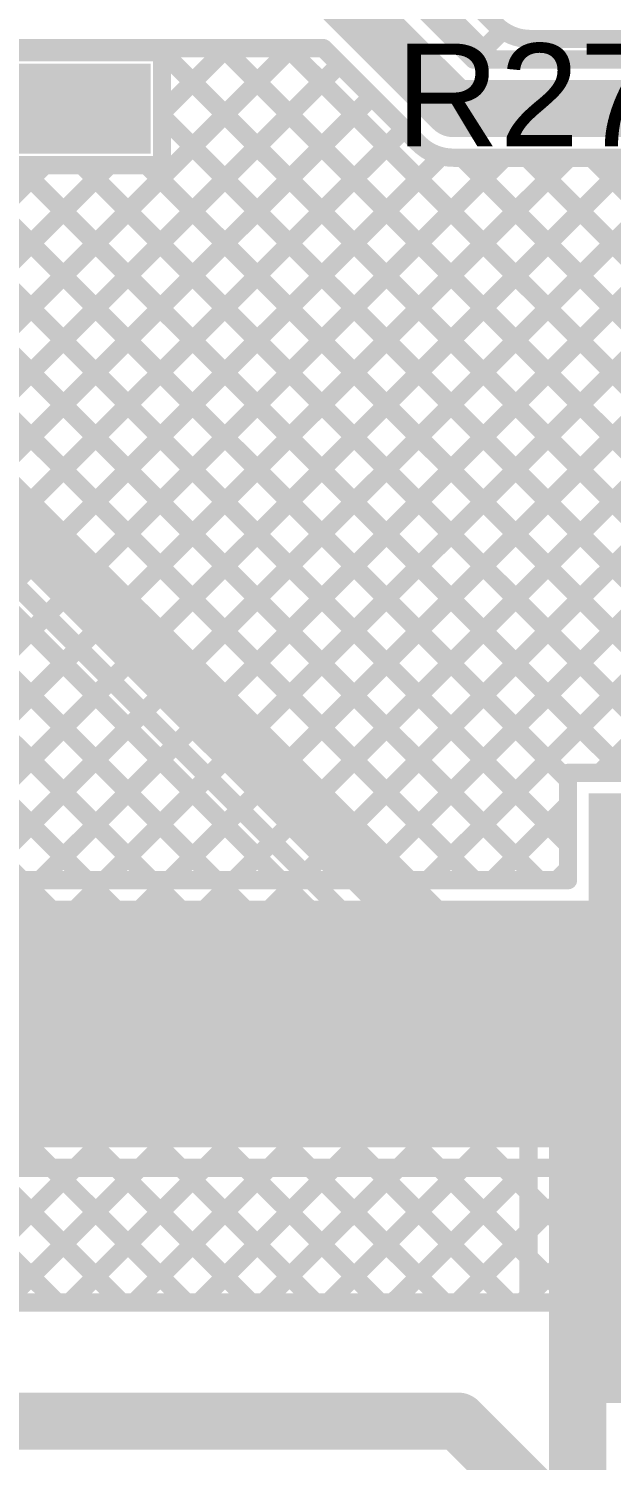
# Model space of a CAD drawing. Header units: millimetres. Extents: x -0.08 to 7.12, y -0.08 to 3.98.
# Drawn here: x 4.394 to 4.649, y 1.366 to 1.993 of the extents above; entities that cross this region are included whole.
import ezdxf

# ---------------------------------------------------------------- set-up
doc = ezdxf.new("R2010")
doc.units = ezdxf.units.MM
doc.header["$MEASUREMENT"] = 0
for name, color, linetype in [('BottomLayer', 5, 'Continuous'), ('TopLayer', 1, 'Continuous'), ('TopOverlay', 2, 'Continuous'), ('TopPaste', 8, 'Continuous'), ('TopSolder', 216, 'Continuous')]:
    doc.layers.add(name, color=color, linetype=linetype)
doc.styles.add('Arial', font='', dxfattribs={"height": 0.2})
doc.styles.get('Arial').set_extended_font_data('Arial')

# ---------------------------------------------------------------- blocks, each defined once
blk = doc.blocks.new('SOP_4_2_54_30')
at = {"layer": 'TopLayer'}
for points in [[(-0.15157, 0.06575), (-0.09449, 0.06575), (-0.09449, 0.03425), (-0.15157, 0.03425)], [(0.09449, 0.06575), (0.15157, 0.06575), (0.15157, 0.03425), (0.09449, 0.03425)], [(-0.15157, -0.03425), (-0.09449, -0.03425), (-0.09449, -0.06575), (-0.15157, -0.06575)], [(0.09449, -0.03425), (0.15157, -0.03425), (0.15157, -0.06575), (0.09449, -0.06575)]]:
    blk.add_hatch(color=1, dxfattribs=at).paths.add_polyline_path(points)
at = {"layer": 'TopPaste'}
for points in [[(-0.15157, 0.06575), (-0.09449, 0.06575), (-0.09449, 0.03425), (-0.15157, 0.03425)], [(0.09449, 0.06575), (0.15157, 0.06575), (0.15157, 0.03425), (0.09449, 0.03425)], [(-0.15157, -0.03425), (-0.09449, -0.03425), (-0.09449, -0.06575), (-0.15157, -0.06575)], [(0.09449, -0.03425), (0.15157, -0.03425), (0.15157, -0.06575), (0.09449, -0.06575)]]:
    blk.add_hatch(color=8, dxfattribs=at).paths.add_polyline_path(points)
at = {"layer": 'TopSolder'}
for points in [[(-0.15557, 0.06975), (-0.09049, 0.06975), (-0.09049, 0.03025), (-0.15557, 0.03025)], [(0.09049, 0.06975), (0.15557, 0.06975), (0.15557, 0.03025), (0.09049, 0.03025)], [(-0.15557, -0.03025), (-0.09049, -0.03025), (-0.09049, -0.06975), (-0.15557, -0.06975)], [(0.09049, -0.03025), (0.15557, -0.03025), (0.15557, -0.06975), (0.09049, -0.06975)]]:
    blk.add_hatch(color=216, dxfattribs=at).paths.add_polyline_path(points)
at = {"layer": 'TopOverlay', "const_width": 0.005}
for points in [[(-0.052, 0.081), (0.066, 0.081)], [(-0.163, 0.048), (-0.163, 0.058)], [(-0.163, 0.058), (-0.158, 0.053)], [(-0.163, 0.048), (-0.158, 0.053)], [(-0.052, -0.081), (0.066, -0.081)]]:
    blk.add_lwpolyline(points, dxfattribs=at)
at = {"layer": 'TopOverlay', "const_width": 0.0025}
for points in [[(-0.05325, 0.081, 1), (-0.05075, 0.081, 1)], [(0.06475, 0.081, 1), (0.06725, 0.081, 1)], [(-0.16425, 0.058, 1), (-0.16175, 0.058, 1)], [(-0.16425, 0.058, 1), (-0.16175, 0.058, 1)], [(-0.16425, 0.048, 1), (-0.16175, 0.048, 1)], [(-0.16425, 0.048, 1), (-0.16175, 0.048, 1)], [(-0.15925, 0.053, 1), (-0.15675, 0.053, 1)], [(-0.15925, 0.053, 1), (-0.15675, 0.053, 1)], [(-0.05325, -0.081, 1), (-0.05075, -0.081, 1)], [(0.06475, -0.081, 1), (0.06725, -0.081, 1)]]:
    blk.add_lwpolyline(points, format="xyb", close=True, dxfattribs=at)

msp = doc.modelspace()

# ---------------------------------------------------------------- hatches: boundary and pattern name
at = {"layer": 'TopLayer'}
for points in [[(4.639, 1.593), (4.727, 1.593), (4.727, 1.658), (4.639, 1.658)], [(4.639, 1.391), (4.714, 1.391), (4.714, 1.621), (4.639, 1.621)], [(2.768, 1.503), (4.714, 1.503), (4.714, 1.611), (2.768, 1.611)], [(4.647, 1.391), (5.117, 1.391), (5.117, 1.485), (4.647, 1.485)]]:
    msp.add_hatch(color=1, dxfattribs=at).paths.add_polyline_path(points)

# ---------------------------------------------------------------- linework, layer by layer
at = {"layer": 'BottomLayer'}
for points, const_width in [([(3.84263, 2.16841), (4.57604, 1.435)], 0.008), ([(3.87032, 2.169), (4.60432, 1.435)], 0.008), ([(3.89861, 2.169), (4.61272, 1.45488)], 0.008), ([(3.92689, 2.169), (4.61272, 1.48317)], 0.008), ([(3.95517, 2.169), (4.61272, 1.51145)], 0.008), ([(3.82848, 2.15427), (4.54775, 1.435)], 0.008), ([(3.81434, 2.14013), (4.51947, 1.435)], 0.008), ([(3.71433, 2.127), (4.40633, 1.435)], 0.008), ([(3.74262, 2.127), (4.43462, 1.435)], 0.008), ([(3.7709, 2.127), (4.4629, 1.435)], 0.008), ([(3.79872, 2.12747), (4.49118, 1.435)], 0.008), ([(4.28579, 1.88221), (4.63422, 1.53378)], 0.025), ([(4.27059, 1.867), (4.61272, 1.52487)], 0.008), ([(4.22078, 1.55503), (4.40167, 1.73592)], 0.008), ([(4.22078, 1.52674), (4.41581, 1.72178)], 0.008), ([(4.22078, 1.49846), (4.42996, 1.70764)], 0.008), ([(4.22078, 1.47018), (4.4441, 1.6935)], 0.008), ([(4.22078, 1.44189), (4.45824, 1.67935)], 0.008), ([(4.24217, 1.435), (4.47238, 1.66521)], 0.008), ([(4.27046, 1.435), (4.48653, 1.65107)], 0.008), ([(4.29874, 1.435), (4.50067, 1.63693)], 0.008), ([(4.32703, 1.435), (4.51481, 1.62278)], 0.008), ([(4.35531, 1.435), (4.52895, 1.60864)], 0.008), ([(4.38359, 1.435), (4.54309, 1.5945)], 0.008), ([(4.41188, 1.435), (4.55724, 1.58036)], 0.008), ([(4.44016, 1.435), (4.57138, 1.56622)], 0.008), ([(4.46845, 1.435), (4.58552, 1.55207)], 0.008), ([(4.63422, 1.15106), (4.63422, 1.53378)], 0.025), ([(4.49673, 1.435), (4.59966, 1.53793)], 0.008), ([(4.52502, 1.435), (4.61272, 1.52271)], 0.008), ([(4.61272, 1.435), (4.61272, 1.52487)], 0.008), ([(4.5533, 1.435), (4.61272, 1.49442)], 0.008), ([(4.58158, 1.435), (4.61272, 1.46614)], 0.008), ([(4.22078, 1.435), (4.61272, 1.435)], 0.008), ([(4.60987, 1.435), (4.61272, 1.43785)], 0.008)]:
    msp.add_lwpolyline(points, dxfattribs=dict(at, const_width=const_width))
for points, const_width in [([(4.39967, 1.73592, 1), (4.40367, 1.73592, 1)], 0.004), ([(4.41381, 1.72178, 1), (4.41781, 1.72178, 1)], 0.004), ([(4.42796, 1.70764, 1), (4.43196, 1.70764, 1)], 0.004), ([(4.4421, 1.6935, 1), (4.4461, 1.6935, 1)], 0.004), ([(4.45624, 1.67935, 1), (4.46024, 1.67935, 1)], 0.004), ([(4.47038, 1.66521, 1), (4.47438, 1.66521, 1)], 0.004), ([(4.48453, 1.65107, 1), (4.48853, 1.65107, 1)], 0.004), ([(4.49867, 1.63693, 1), (4.50267, 1.63693, 1)], 0.004), ([(4.51281, 1.62278, 1), (4.51681, 1.62278, 1)], 0.004), ([(4.52695, 1.60864, 1), (4.53095, 1.60864, 1)], 0.004), ([(4.54109, 1.5945, 1), (4.54509, 1.5945, 1)], 0.004), ([(4.55524, 1.58036, 1), (4.55924, 1.58036, 1)], 0.004), ([(4.56938, 1.56622, 1), (4.57338, 1.56622, 1)], 0.004), ([(4.58352, 1.55207, 1), (4.58752, 1.55207, 1)], 0.004), ([(4.62797, 1.53378, 1), (4.64047, 1.53378, 1)], 0.0125), ([(4.62797, 1.53378, 1), (4.64047, 1.53378, 1)], 0.0125), ([(4.59766, 1.53793, 1), (4.60166, 1.53793, 1)], 0.004), ([(4.61072, 1.52487, 1), (4.61472, 1.52487, 1)], 0.004), ([(4.61072, 1.52487, 1), (4.61472, 1.52487, 1)], 0.004), ([(4.61072, 1.52271, 1), (4.61472, 1.52271, 1)], 0.004), ([(4.61072, 1.51145, 1), (4.61472, 1.51145, 1)], 0.004), ([(4.61072, 1.49442, 1), (4.61472, 1.49442, 1)], 0.004), ([(4.61072, 1.48317, 1), (4.61472, 1.48317, 1)], 0.004), ([(4.61072, 1.46614, 1), (4.61472, 1.46614, 1)], 0.004), ([(4.61072, 1.45488, 1), (4.61472, 1.45488, 1)], 0.004), ([(4.40433, 1.435, 1), (4.40833, 1.435, 1)], 0.004), ([(4.40988, 1.435, 1), (4.41388, 1.435, 1)], 0.004), ([(4.43262, 1.435, 1), (4.43662, 1.435, 1)], 0.004), ([(4.43816, 1.435, 1), (4.44216, 1.435, 1)], 0.004), ([(4.4609, 1.435, 1), (4.4649, 1.435, 1)], 0.004), ([(4.46645, 1.435, 1), (4.47045, 1.435, 1)], 0.004), ([(4.48918, 1.435, 1), (4.49318, 1.435, 1)], 0.004), ([(4.49473, 1.435, 1), (4.49873, 1.435, 1)], 0.004), ([(4.51747, 1.435, 1), (4.52147, 1.435, 1)], 0.004), ([(4.52302, 1.435, 1), (4.52702, 1.435, 1)], 0.004), ([(4.54575, 1.435, 1), (4.54975, 1.435, 1)], 0.004), ([(4.5513, 1.435, 1), (4.5553, 1.435, 1)], 0.004), ([(4.57404, 1.435, 1), (4.57804, 1.435, 1)], 0.004), ([(4.57958, 1.435, 1), (4.58358, 1.435, 1)], 0.004), ([(4.60232, 1.435, 1), (4.60632, 1.435, 1)], 0.004), ([(4.60787, 1.435, 1), (4.61187, 1.435, 1)], 0.004), ([(4.61072, 1.43785, 1), (4.61472, 1.43785, 1)], 0.004), ([(4.61072, 1.435, 1), (4.61472, 1.435, 1)], 0.004), ([(4.61072, 1.435, 1), (4.61472, 1.435, 1)], 0.004)]:
    msp.add_lwpolyline(points, format="xyb", close=True, dxfattribs=dict(at, const_width=const_width))
at = {"layer": 'TopLayer'}
for points, const_width in [([(4.54022, 2.0365), (4.59722, 1.9795)], 0.008), ([(4.55662, 2.0365), (4.59832, 1.9948)], 0.008), ([(4.54698, 2.0212), (4.58868, 1.9795)], 0.008), ([(4.53178, 2.006), (4.57978, 1.958)], 0.025), ([(4.57454, 1.99364), (4.58701, 2.00611)], 0.008), ([(4.58868, 1.9795), (4.60142, 1.99223)], 0.008), ([(4.14433, 1.62), (4.50883, 1.9845)], 0.008), ([(4.34168, 1.9845), (4.52287, 1.9845)], 0.008), ([(4.4508, 1.9845), (4.66119, 1.77411)], 0.008), ([(4.45228, 1.95624), (4.48055, 1.9845)], 0.008), ([(4.47909, 1.9845), (4.66119, 1.8024)], 0.008), ([(4.50737, 1.9845), (4.68903, 1.80284)], 0.008), ([(4.52287, 1.9845), (4.56457, 1.9428)], 0.008), ([(4.61352, 1.9885), (4.885, 1.9885)], 0.008), ([(4.61651, 1.9885), (4.62551, 1.9795)], 0.008), ([(4.61697, 1.9795), (4.62597, 1.9885)], 0.008), ([(4.64479, 1.9885), (4.65379, 1.9795)], 0.008), ([(4.64525, 1.9795), (4.65425, 1.9885)], 0.008), ([(4.37719, 1.98275), (4.45228, 1.98275)], 0.008), ([(4.45228, 1.93325), (4.45228, 1.98275)], 0.008), ([(4.58868, 1.9795), (4.67306, 1.9795)], 0.008), ([(4.17261, 1.62), (4.52999, 1.97738)], 0.008), ([(4.349, 1.958), (4.41474, 1.958)], 0.025), ([(4.57978, 1.958), (4.69606, 1.958)], 0.025), ([(4.2009, 1.62), (4.54413, 1.96324)], 0.008), ([(4.45228, 1.95474), (4.66119, 1.74583)], 0.008), ([(4.22918, 1.62), (4.55828, 1.9491)], 0.008), ([(4.25747, 1.62), (4.5746, 1.93713)], 0.008), ([(4.28575, 1.62), (4.60225, 1.9365)], 0.008), ([(4.31404, 1.62), (4.63054, 1.9365)], 0.008), ([(4.34232, 1.62), (4.65882, 1.9365)], 0.008), ([(4.35764, 1.93624), (4.63, 1.66388)], 0.008), ([(4.57978, 1.9365), (4.67306, 1.9365)], 0.008), ([(4.58365, 1.9365), (4.72231, 1.79784)], 0.008), ([(4.61194, 1.9365), (4.7506, 1.79784)], 0.008), ([(4.64022, 1.9365), (4.67611, 1.90061)], 0.008), ([(4.08776, 1.62), (4.40101, 1.93325)], 0.008), ([(4.11604, 1.62), (4.4293, 1.93325)], 0.008), ([(4.37719, 1.93325), (4.45228, 1.93325)], 0.008), ([(4.38891, 1.93325), (4.65516, 1.667)], 0.008), ([(4.4172, 1.93325), (4.68345, 1.667)], 0.008), ([(4.44548, 1.93325), (4.71173, 1.667)], 0.008), ([(4.3435, 1.9221), (4.63, 1.6356)], 0.008), ([(4.3706, 1.62), (4.67456, 1.92395)], 0.008), ([(4.32936, 1.90795), (4.61731, 1.62)], 0.008), ([(4.39889, 1.62), (4.6772, 1.89831)], 0.008), ([(4.31522, 1.89381), (4.58903, 1.62)], 0.008), ([(4.30107, 1.87967), (4.56074, 1.62)], 0.008), ([(4.42717, 1.62), (4.69073, 1.88356)], 0.008), ([(4.45546, 1.62), (4.70811, 1.87266)], 0.008), ([(4.28693, 1.86553), (4.53246, 1.62)], 0.008), ([(4.27279, 1.85138), (4.50417, 1.62)], 0.008), ([(4.25865, 1.83724), (4.47589, 1.62)], 0.008), ([(4.24451, 1.8231), (4.44761, 1.62)], 0.008), ([(4.23036, 1.80896), (4.41932, 1.62)], 0.008), ([(4.48374, 1.62), (4.66119, 1.79745)], 0.008), ([(4.21622, 1.79482), (4.39104, 1.62)], 0.008), ([(4.51203, 1.62), (4.66119, 1.76916)], 0.008), ([(4.54031, 1.62), (4.66119, 1.74088)], 0.008), ([(4.56859, 1.62), (4.68013, 1.73154)], 0.008), ([(4.64388, 1.667), (4.70841, 1.73154)], 0.008), ([(4.63, 1.667), (4.736, 1.667)], 0.008), ([(4.63, 1.63), (4.63, 1.667)], 0.008), ([(4.59688, 1.62), (4.63, 1.65312)], 0.008), ([(4.63, 1.62), (4.63, 1.63)], 0.008), ([(4.63, 1.62), (4.63, 1.63)], 0.008), ([(4.62516, 1.62), (4.63, 1.62484)], 0.008), ([(2.759, 1.62), (4.63, 1.62)], 0.008), ([(2.759, 1.494), (4.63, 1.494)], 0.008), ([(4.34733, 1.494), (4.40633, 1.435)], 0.008), ([(4.35531, 1.435), (4.41431, 1.494)], 0.008), ([(4.37562, 1.494), (4.43462, 1.435)], 0.008), ([(4.38359, 1.435), (4.44259, 1.494)], 0.008), ([(4.4039, 1.494), (4.4629, 1.435)], 0.008), ([(4.41188, 1.435), (4.47088, 1.494)], 0.008), ([(4.43218, 1.494), (4.49118, 1.435)], 0.008), ([(4.44016, 1.435), (4.49916, 1.494)], 0.008), ([(4.46047, 1.494), (4.51947, 1.435)], 0.008), ([(4.46845, 1.435), (4.52745, 1.494)], 0.008), ([(4.48875, 1.494), (4.54775, 1.435)], 0.008), ([(4.49673, 1.435), (4.55573, 1.494)], 0.008), ([(4.51704, 1.494), (4.57604, 1.435)], 0.008), ([(4.52502, 1.435), (4.58402, 1.494)], 0.008), ([(4.54532, 1.494), (4.60432, 1.435)], 0.008), ([(4.5533, 1.435), (4.6123, 1.494)], 0.008), ([(4.57361, 1.494), (4.63, 1.43761)], 0.008), ([(4.60189, 1.494), (4.63, 1.46589)], 0.008), ([(4.63, 1.435), (4.63, 1.494)], 0.008), ([(4.58158, 1.435), (4.63, 1.48342)], 0.008), ([(4.60987, 1.435), (4.63, 1.45513)], 0.008), ([(3.97289, 1.435), (4.63, 1.435)], 0.008), ([(2.364, 1.383), (4.582, 1.383)], 0.025), ([(4.582, 1.383), (4.63422, 1.33078)], 0.025)]:
    msp.add_lwpolyline(points, dxfattribs=dict(at, const_width=const_width))
for points, const_width in [([(4.57254, 1.99364, 1), (4.57654, 1.99364, 1)], 0.004), ([(4.59632, 1.9948, 1), (4.60032, 1.9948, 1)], 0.004), ([(4.59632, 1.9948, 1), (4.60032, 1.9948, 1)], 0.004), ([(4.59632, 1.9948, 1), (4.60032, 1.9948, 1)], 0.004), ([(4.59942, 1.99223, 1), (4.60342, 1.99223, 1)], 0.004), ([(4.4488, 1.9845, 1), (4.4528, 1.9845, 1)], 0.004), ([(4.47709, 1.9845, 1), (4.48109, 1.9845, 1)], 0.004), ([(4.47855, 1.9845, 1), (4.48255, 1.9845, 1)], 0.004), ([(4.50537, 1.9845, 1), (4.50937, 1.9845, 1)], 0.004), ([(4.50683, 1.9845, 1), (4.51083, 1.9845, 1)], 0.004), ([(4.52087, 1.9845, 1), (4.52487, 1.9845, 1)], 0.004), ([(4.52087, 1.9845, 1), (4.52487, 1.9845, 1)], 0.004), ([(4.61152, 1.9885, 1), (4.61552, 1.9885, 1)], 0.004), ([(4.61152, 1.9885, 1), (4.61552, 1.9885, 1)], 0.004), ([(4.61152, 1.9885, 1), (4.61552, 1.9885, 1)], 0.004), ([(4.61451, 1.9885, 1), (4.61851, 1.9885, 1)], 0.004), ([(4.62397, 1.9885, 1), (4.62797, 1.9885, 1)], 0.004), ([(4.64279, 1.9885, 1), (4.64679, 1.9885, 1)], 0.004), ([(4.45028, 1.98275, 1), (4.45428, 1.98275, 1)], 0.004), ([(4.45028, 1.98275, 1), (4.45428, 1.98275, 1)], 0.004), ([(4.58668, 1.9795, 1), (4.59068, 1.9795, 1)], 0.004), ([(4.58668, 1.9795, 1), (4.59068, 1.9795, 1)], 0.004), ([(4.58668, 1.9795, 1), (4.59068, 1.9795, 1)], 0.004), ([(4.59522, 1.9795, 1), (4.59922, 1.9795, 1)], 0.004), ([(4.61497, 1.9795, 1), (4.61897, 1.9795, 1)], 0.004), ([(4.62351, 1.9795, 1), (4.62751, 1.9795, 1)], 0.004), ([(4.64325, 1.9795, 1), (4.64725, 1.9795, 1)], 0.004), ([(4.52799, 1.97738, 1), (4.53199, 1.97738, 1)], 0.004), ([(4.40849, 1.958, 1), (4.42099, 1.958, 1)], 0.0125), ([(4.57353, 1.958, 1), (4.58603, 1.958, 1)], 0.0125), ([(4.57353, 1.958, 1), (4.58603, 1.958, 1)], 0.0125), ([(4.54214, 1.96324, 1), (4.54613, 1.96324, 1)], 0.004), ([(4.45028, 1.95624, 1), (4.45428, 1.95624, 1)], 0.004), ([(4.45028, 1.95474, 1), (4.45428, 1.95474, 1)], 0.004), ([(4.55628, 1.9491, 1), (4.56028, 1.9491, 1)], 0.004), ([(4.56257, 1.9428, 1), (4.56658, 1.9428, 1)], 0.004), ([(4.56257, 1.9428, 1), (4.56658, 1.9428, 1)], 0.004), ([(4.56257, 1.9428, 1), (4.56658, 1.9428, 1)], 0.004), ([(4.5726, 1.93713, 1), (4.5766, 1.93713, 1)], 0.004), ([(4.57778, 1.9365, 1), (4.58178, 1.9365, 1)], 0.004), ([(4.57778, 1.9365, 1), (4.58178, 1.9365, 1)], 0.004), ([(4.57778, 1.9365, 1), (4.58178, 1.9365, 1)], 0.004), ([(4.58165, 1.9365, 1), (4.58565, 1.9365, 1)], 0.004), ([(4.60025, 1.9365, 1), (4.60425, 1.9365, 1)], 0.004), ([(4.60994, 1.9365, 1), (4.61394, 1.9365, 1)], 0.004), ([(4.62854, 1.9365, 1), (4.63254, 1.9365, 1)], 0.004), ([(4.63822, 1.9365, 1), (4.64222, 1.9365, 1)], 0.004), ([(4.39901, 1.93325, 1), (4.40301, 1.93325, 1)], 0.004), ([(4.4152, 1.93325, 1), (4.4192, 1.93325, 1)], 0.004), ([(4.4273, 1.93325, 1), (4.4313, 1.93325, 1)], 0.004), ([(4.44348, 1.93325, 1), (4.44748, 1.93325, 1)], 0.004), ([(4.45028, 1.93325, 1), (4.45428, 1.93325, 1)], 0.004), ([(4.45028, 1.93325, 1), (4.45428, 1.93325, 1)], 0.004), ([(4.628, 1.667, 1), (4.632, 1.667, 1)], 0.004), ([(4.628, 1.667, 1), (4.632, 1.667, 1)], 0.004), ([(4.64188, 1.667, 1), (4.64588, 1.667, 1)], 0.004), ([(4.628, 1.66388, 1), (4.632, 1.66388, 1)], 0.004), ([(4.628, 1.65312, 1), (4.632, 1.65312, 1)], 0.004), ([(4.628, 1.6356, 1), (4.632, 1.6356, 1)], 0.004), ([(4.628, 1.63, 1), (4.632, 1.63, 1)], 0.004), ([(4.628, 1.63, 1), (4.632, 1.63, 1)], 0.004), ([(4.628, 1.63, 1), (4.632, 1.63, 1)], 0.004), ([(4.628, 1.62484, 1), (4.632, 1.62484, 1)], 0.004), ([(4.38904, 1.62, 1), (4.39304, 1.62, 1)], 0.004), ([(4.39689, 1.62, 1), (4.40089, 1.62, 1)], 0.004), ([(4.41732, 1.62, 1), (4.42132, 1.62, 1)], 0.004), ([(4.42517, 1.62, 1), (4.42917, 1.62, 1)], 0.004), ([(4.44561, 1.62, 1), (4.44961, 1.62, 1)], 0.004), ([(4.45346, 1.62, 1), (4.45746, 1.62, 1)], 0.004), ([(4.47389, 1.62, 1), (4.47789, 1.62, 1)], 0.004), ([(4.48174, 1.62, 1), (4.48574, 1.62, 1)], 0.004), ([(4.50217, 1.62, 1), (4.50617, 1.62, 1)], 0.004), ([(4.51003, 1.62, 1), (4.51403, 1.62, 1)], 0.004), ([(4.53046, 1.62, 1), (4.53446, 1.62, 1)], 0.004), ([(4.53831, 1.62, 1), (4.54231, 1.62, 1)], 0.004), ([(4.55874, 1.62, 1), (4.56274, 1.62, 1)], 0.004), ([(4.56659, 1.62, 1), (4.57059, 1.62, 1)], 0.004), ([(4.58703, 1.62, 1), (4.59103, 1.62, 1)], 0.004), ([(4.59488, 1.62, 1), (4.59888, 1.62, 1)], 0.004), ([(4.61531, 1.62, 1), (4.61931, 1.62, 1)], 0.004), ([(4.62316, 1.62, 1), (4.62716, 1.62, 1)], 0.004), ([(4.628, 1.62, 1), (4.632, 1.62, 1)], 0.004), ([(4.628, 1.62, 1), (4.632, 1.62, 1)], 0.004), ([(4.628, 1.62, 1), (4.632, 1.62, 1)], 0.004), ([(4.4019, 1.494, 1), (4.4059, 1.494, 1)], 0.004), ([(4.41231, 1.494, 1), (4.41631, 1.494, 1)], 0.004), ([(4.43018, 1.494, 1), (4.43418, 1.494, 1)], 0.004), ([(4.44059, 1.494, 1), (4.44459, 1.494, 1)], 0.004), ([(4.45847, 1.494, 1), (4.46247, 1.494, 1)], 0.004), ([(4.46888, 1.494, 1), (4.47288, 1.494, 1)], 0.004), ([(4.48675, 1.494, 1), (4.49075, 1.494, 1)], 0.004), ([(4.49716, 1.494, 1), (4.50116, 1.494, 1)], 0.004), ([(4.51504, 1.494, 1), (4.51904, 1.494, 1)], 0.004), ([(4.52545, 1.494, 1), (4.52945, 1.494, 1)], 0.004), ([(4.54332, 1.494, 1), (4.54732, 1.494, 1)], 0.004), ([(4.55373, 1.494, 1), (4.55773, 1.494, 1)], 0.004), ([(4.57161, 1.494, 1), (4.57561, 1.494, 1)], 0.004), ([(4.58202, 1.494, 1), (4.58602, 1.494, 1)], 0.004), ([(4.59989, 1.494, 1), (4.60389, 1.494, 1)], 0.004), ([(4.6103, 1.494, 1), (4.6143, 1.494, 1)], 0.004), ([(4.628, 1.494, 1), (4.632, 1.494, 1)], 0.004), ([(4.628, 1.494, 1), (4.632, 1.494, 1)], 0.004), ([(4.628, 1.48342, 1), (4.632, 1.48342, 1)], 0.004), ([(4.628, 1.46589, 1), (4.632, 1.46589, 1)], 0.004), ([(4.628, 1.45513, 1), (4.632, 1.45513, 1)], 0.004), ([(4.40433, 1.435, 1), (4.40833, 1.435, 1)], 0.004), ([(4.40988, 1.435, 1), (4.41388, 1.435, 1)], 0.004), ([(4.43262, 1.435, 1), (4.43662, 1.435, 1)], 0.004), ([(4.43816, 1.435, 1), (4.44216, 1.435, 1)], 0.004), ([(4.4609, 1.435, 1), (4.4649, 1.435, 1)], 0.004), ([(4.46645, 1.435, 1), (4.47045, 1.435, 1)], 0.004), ([(4.48918, 1.435, 1), (4.49318, 1.435, 1)], 0.004), ([(4.49473, 1.435, 1), (4.49873, 1.435, 1)], 0.004), ([(4.51747, 1.435, 1), (4.52147, 1.435, 1)], 0.004), ([(4.52302, 1.435, 1), (4.52702, 1.435, 1)], 0.004), ([(4.54575, 1.435, 1), (4.54975, 1.435, 1)], 0.004), ([(4.5513, 1.435, 1), (4.5553, 1.435, 1)], 0.004), ([(4.57404, 1.435, 1), (4.57804, 1.435, 1)], 0.004), ([(4.57958, 1.435, 1), (4.58358, 1.435, 1)], 0.004), ([(4.60232, 1.435, 1), (4.60632, 1.435, 1)], 0.004), ([(4.60787, 1.435, 1), (4.61187, 1.435, 1)], 0.004), ([(4.628, 1.43761, 1), (4.632, 1.43761, 1)], 0.004), ([(4.628, 1.435, 1), (4.632, 1.435, 1)], 0.004), ([(4.628, 1.435, 1), (4.632, 1.435, 1)], 0.004), ([(4.57575, 1.383, 1), (4.58825, 1.383, 1)], 0.0125), ([(4.57575, 1.383, 1), (4.58825, 1.383, 1)], 0.0125)]:
    msp.add_lwpolyline(points, format="xyb", close=True, dxfattribs=dict(at, const_width=const_width))
at = {"layer": 'TopLayer', "const_width": 0.008}
for points in [[(4.61352, 1.9885, -0.198912), (4.59832, 1.9948)], [(4.61352, 1.9885, -0.198912), (4.59832, 1.9948)], [(4.57978, 1.9365, -0.198912), (4.56457, 1.9428)], [(4.57978, 1.9365, -0.198912), (4.56457, 1.9428)]]:
    msp.add_lwpolyline(points, format="xyb", dxfattribs=at)

# ---------------------------------------------------------------- block references
msp.add_blockref('SOP_4_2_54_30', (4.29171, 2.008))

# ---------------------------------------------------------------- texts
at = {"layer": 'TopOverlay', "style": 'Arial'}
msp.add_text('R27', height=0.045, dxfattribs=at).set_placement((4.55457, 1.94151))

doc.saveas('drawing.dxf')
